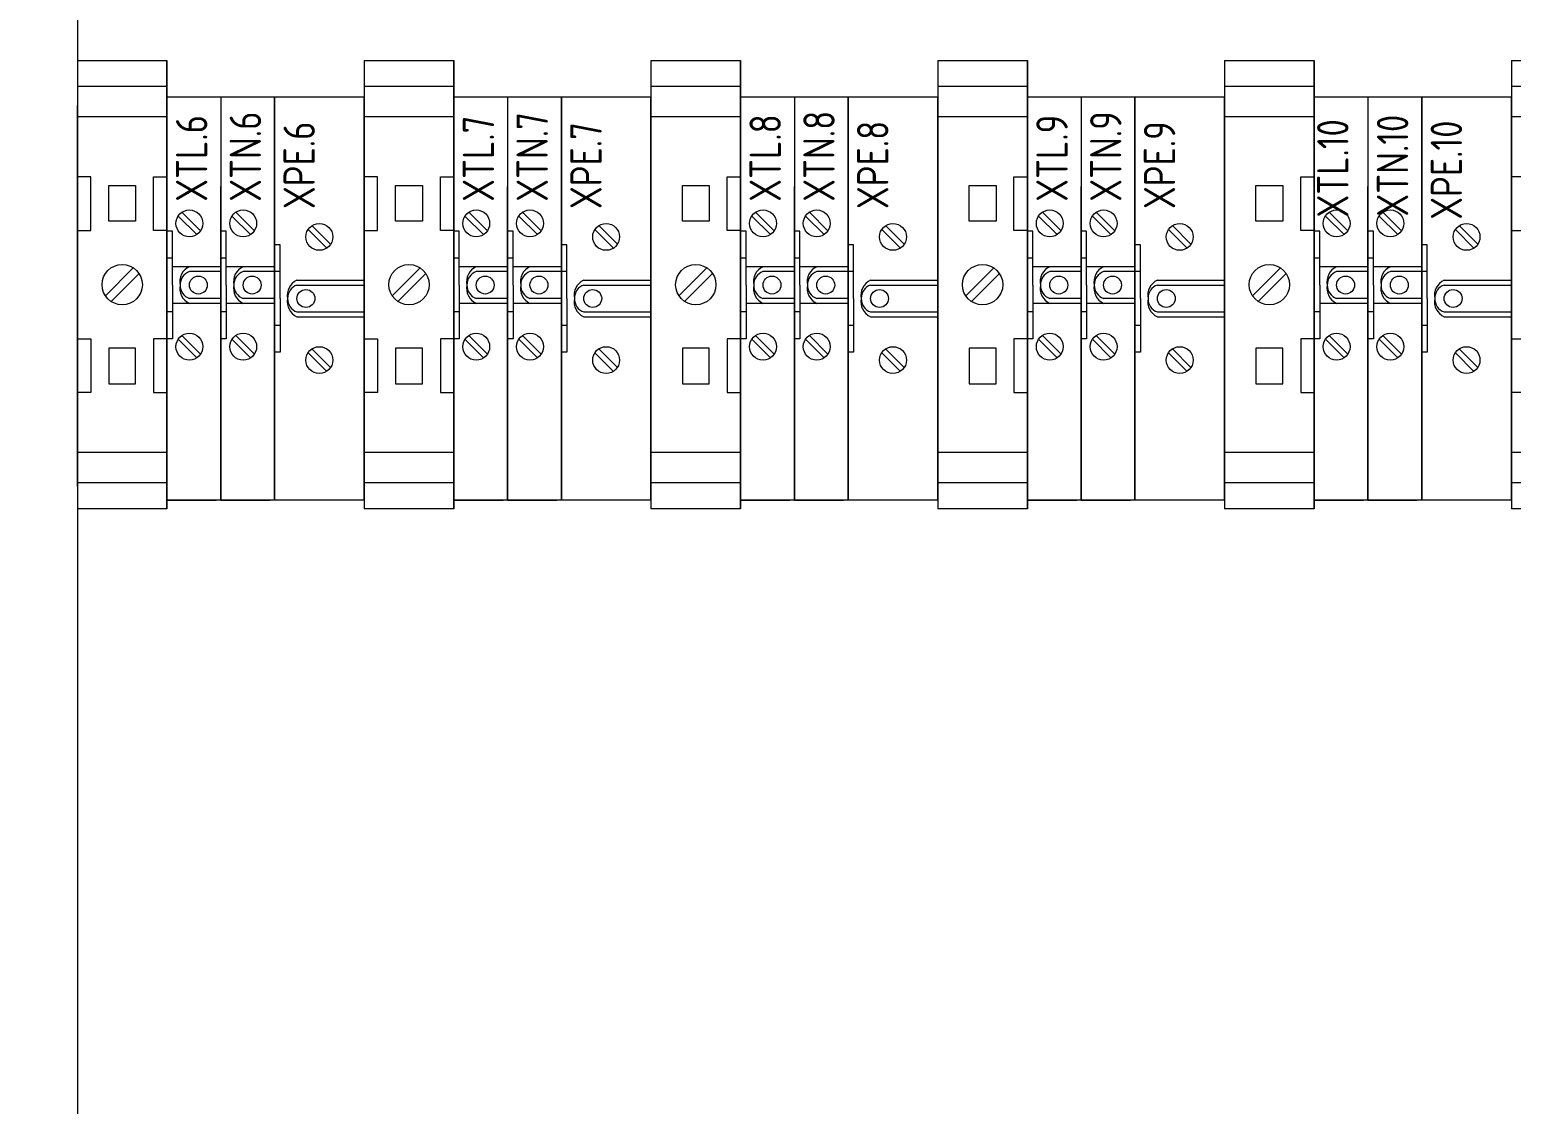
# Model space of a CAD drawing. Header units: millimetres. Extents: x 3520 to 8864, y 403 to 1747.
# Drawn here: x 6994.2 to 7159.5, y 1324.3 to 1444.2 of the extents above; entities that cross this region are included whole.
import ezdxf

# ---------------------------------------------------------------- set-up
doc = ezdxf.new("R2010")
doc.units = ezdxf.units.MM
doc.layers.add('Стерка', color=7, linetype='Continuous', lineweight=15)
doc.styles.add('ГОСТ В', font='GOST_0.TTF', dxfattribs={"height": 3.5})

msp = doc.modelspace()

# ---------------------------------------------------------------- linework, layer by layer
at = {"layer": 'Стерка', "color": 7}
for p, q in [((6999.534, 1440.725, 1518.358), (6999.534, 1390.725, 1518.358)), ((6999.534, 1440.725, 1518.358), (6999.534, 1390.725, 1518.358)), ((6999.534, 1440.725, 1518.358), (7009.534, 1440.725, 1518.358)), ((7009.534, 1440.725, 1518.358), (7009.534, 1390.725, 1518.358)), ((7009.534, 1390.725, 1518.358), (7009.534, 1440.725, 1518.358)), ((7009.534, 1390.725, 1518.358), (7009.534, 1440.725, 1518.358)), ((7009.534, 1440.725, 1518.358), (7009.534, 1390.725, 1518.358)), ((7031.534, 1440.725, 1518.358), (7041.534, 1440.725, 1518.358)), ((7031.534, 1440.725, 1518.358), (7031.534, 1390.725, 1518.358)), ((7041.534, 1440.725, 1518.358), (7041.534, 1390.725, 1518.358)), ((7041.534, 1390.725, 1518.358), (7041.534, 1440.725, 1518.358)), ((7041.534, 1390.725, 1518.358), (7041.534, 1440.725, 1518.358)), ((7041.534, 1440.725, 1518.358), (7041.534, 1390.725, 1518.358)), ((7063.534, 1440.725, 1518.358), (7073.534, 1440.725, 1518.358)), ((7063.534, 1440.725, 1518.358), (7063.534, 1390.725, 1518.358)), ((7073.534, 1440.725, 1518.358), (7073.534, 1390.725, 1518.358)), ((7073.534, 1390.725, 1518.358), (7073.534, 1440.725, 1518.358)), ((7073.534, 1390.725, 1518.358), (7073.534, 1440.725, 1518.358)), ((7073.534, 1440.725, 1518.358), (7073.534, 1390.725, 1518.358)), ((7095.534, 1440.725, 1518.358), (7105.534, 1440.725, 1518.358)), ((7095.534, 1440.725, 1518.358), (7095.534, 1390.725, 1518.358)), ((7105.534, 1440.725, 1518.358), (7105.534, 1390.725, 1518.358)), ((7105.534, 1390.725, 1518.358), (7105.534, 1440.725, 1518.358)), ((7105.534, 1390.725, 1518.358), (7105.534, 1440.725, 1518.358)), ((7105.534, 1440.725, 1518.358), (7105.534, 1390.725, 1518.358)), ((7127.534, 1440.725, 1518.358), (7137.534, 1440.725, 1518.358)), ((7127.534, 1440.725, 1518.358), (7127.534, 1390.725, 1518.358)), ((7137.534, 1440.725, 1518.358), (7137.534, 1390.725, 1518.358)), ((7137.534, 1390.725, 1518.358), (7137.534, 1440.725, 1518.358)), ((7137.534, 1390.725, 1518.358), (7137.534, 1440.725, 1518.358)), ((7137.534, 1440.725, 1518.358), (7137.534, 1390.725, 1518.358)), ((7159.534, 1440.725, 1518.358), (7169.534, 1440.725, 1518.358)), ((7159.534, 1440.725, 1518.358), (7159.534, 1390.725, 1518.358)), ((7009.534, 1437.843, 1518.358), (6999.534, 1437.843, 1518.358)), ((7009.534, 1438.225, 1518.358), (7009.534, 1393.225, 1518.358)), ((7041.534, 1437.843, 1518.358), (7031.534, 1437.843, 1518.358)), ((7041.534, 1438.225, 1518.358), (7041.534, 1393.225, 1518.358)), ((7073.534, 1437.843, 1518.358), (7063.534, 1437.843, 1518.358)), ((7073.534, 1438.225, 1518.358), (7073.534, 1393.225, 1518.358)), ((7105.534, 1437.843, 1518.358), (7095.534, 1437.843, 1518.358)), ((7105.534, 1438.225, 1518.358), (7105.534, 1393.225, 1518.358)), ((7137.534, 1437.843, 1518.358), (7127.534, 1437.843, 1518.358)), ((7137.534, 1438.225, 1518.358), (7137.534, 1393.225, 1518.358)), ((7169.534, 1437.843, 1518.358), (7159.534, 1437.843, 1518.358)), ((6999.534, 1395.725, 1518.358), (6999.534, 1435.725, 1518.358)), ((7009.534, 1436.682, 1518.358), (7009.534, 1391.682, 1518.358)), ((7009.534, 1436.682, 1518.358), (7009.534, 1391.682, 1518.358)), ((7009.534, 1436.682, 1518.358), (7015.534, 1436.682, 1518.358)), ((7015.534, 1436.682, 1518.358), (7015.534, 1391.682, 1518.358)), ((7015.534, 1436.682, 1518.358), (7015.534, 1391.682, 1518.358)), ((7015.534, 1436.682, 1518.358), (7015.534, 1391.682, 1518.358)), ((7015.534, 1436.682, 1518.358), (7015.534, 1391.682, 1518.358)), ((7015.534, 1436.682, 1518.358), (7021.534, 1436.682, 1518.358)), ((7021.534, 1436.682, 1518.358), (7021.534, 1391.682, 1518.358)), ((7021.534, 1436.682, 1518.358), (7021.534, 1391.682, 1518.358)), ((7021.534, 1436.682, 1518.358), (7021.534, 1391.682, 1518.358)), ((7021.534, 1391.682, 1518.358), (7021.534, 1436.682, 1518.358)), ((7021.534, 1391.682, 1518.358), (7021.534, 1436.682, 1518.358)), ((7021.534, 1436.682, 1518.358), (7031.534, 1436.682, 1518.358)), ((7031.534, 1436.682, 1518.358), (7031.534, 1391.682, 1518.358)), ((7031.534, 1391.682, 1518.358), (7031.534, 1436.682, 1518.358)), ((7031.534, 1391.682, 1518.358), (7031.534, 1436.682, 1518.358)), ((7041.534, 1436.682, 1518.358), (7041.534, 1391.682, 1518.358)), ((7041.534, 1436.682, 1518.358), (7041.534, 1391.682, 1518.358)), ((7041.534, 1436.682, 1518.358), (7047.534, 1436.682, 1518.358)), ((7047.534, 1436.682, 1518.358), (7047.534, 1391.682, 1518.358)), ((7047.534, 1436.682, 1518.358), (7047.534, 1391.682, 1518.358)), ((7047.534, 1436.682, 1518.358), (7047.534, 1391.682, 1518.358)), ((7047.534, 1436.682, 1518.358), (7047.534, 1391.682, 1518.358)), ((7047.534, 1436.682, 1518.358), (7053.534, 1436.682, 1518.358)), ((7053.534, 1436.682, 1518.358), (7053.534, 1391.682, 1518.358)), ((7053.534, 1436.682, 1518.358), (7053.534, 1391.682, 1518.358)), ((7053.534, 1436.682, 1518.358), (7053.534, 1391.682, 1518.358)), ((7053.534, 1391.682, 1518.358), (7053.534, 1436.682, 1518.358)), ((7053.534, 1391.682, 1518.358), (7053.534, 1436.682, 1518.358)), ((7053.534, 1436.682, 1518.358), (7063.534, 1436.682, 1518.358)), ((7063.534, 1436.682, 1518.358), (7063.534, 1391.682, 1518.358)), ((7063.534, 1391.682, 1518.358), (7063.534, 1436.682, 1518.358)), ((7063.534, 1391.682, 1518.358), (7063.534, 1436.682, 1518.358)), ((7073.534, 1436.682, 1518.358), (7073.534, 1391.682, 1518.358)), ((7073.534, 1436.682, 1518.358), (7073.534, 1391.682, 1518.358)), ((7073.534, 1436.682, 1518.358), (7079.534, 1436.682, 1518.358)), ((7079.534, 1436.682, 1518.358), (7079.534, 1391.682, 1518.358)), ((7079.534, 1436.682, 1518.358), (7079.534, 1391.682, 1518.358)), ((7079.534, 1436.682, 1518.358), (7079.534, 1391.682, 1518.358)), ((7079.534, 1436.682, 1518.358), (7079.534, 1391.682, 1518.358)), ((7079.534, 1436.682, 1518.358), (7085.534, 1436.682, 1518.358)), ((7085.534, 1436.682, 1518.358), (7085.534, 1391.682, 1518.358)), ((7085.534, 1436.682, 1518.358), (7085.534, 1391.682, 1518.358)), ((7085.534, 1436.682, 1518.358), (7085.534, 1391.682, 1518.358)), ((7085.534, 1391.682, 1518.358), (7085.534, 1436.682, 1518.358)), ((7085.534, 1391.682, 1518.358), (7085.534, 1436.682, 1518.358)), ((7085.534, 1436.682, 1518.358), (7095.534, 1436.682, 1518.358)), ((7095.534, 1436.682, 1518.358), (7095.534, 1391.682, 1518.358)), ((7095.534, 1391.682, 1518.358), (7095.534, 1436.682, 1518.358)), ((7095.534, 1391.682, 1518.358), (7095.534, 1436.682, 1518.358)), ((7105.534, 1436.682, 1518.358), (7105.534, 1391.682, 1518.358)), ((7105.534, 1436.682, 1518.358), (7105.534, 1391.682, 1518.358)), ((7105.534, 1436.682, 1518.358), (7111.534, 1436.682, 1518.358)), ((7111.534, 1436.682, 1518.358), (7111.534, 1391.682, 1518.358)), ((7111.534, 1436.682, 1518.358), (7111.534, 1391.682, 1518.358)), ((7111.534, 1436.682, 1518.358), (7111.534, 1391.682, 1518.358)), ((7111.534, 1436.682, 1518.358), (7111.534, 1391.682, 1518.358)), ((7111.534, 1436.682, 1518.358), (7117.534, 1436.682, 1518.358)), ((7117.534, 1436.682, 1518.358), (7117.534, 1391.682, 1518.358)), ((7117.534, 1436.682, 1518.358), (7117.534, 1391.682, 1518.358)), ((7117.534, 1436.682, 1518.358), (7117.534, 1391.682, 1518.358)), ((7117.534, 1391.682, 1518.358), (7117.534, 1436.682, 1518.358)), ((7117.534, 1391.682, 1518.358), (7117.534, 1436.682, 1518.358)), ((7117.534, 1436.682, 1518.358), (7127.534, 1436.682, 1518.358)), ((7127.534, 1436.682, 1518.358), (7127.534, 1391.682, 1518.358)), ((7127.534, 1391.682, 1518.358), (7127.534, 1436.682, 1518.358)), ((7127.534, 1391.682, 1518.358), (7127.534, 1436.682, 1518.358)), ((7137.534, 1436.682, 1518.358), (7137.534, 1391.682, 1518.358)), ((7137.534, 1436.682, 1518.358), (7137.534, 1391.682, 1518.358)), ((7137.534, 1436.682, 1518.358), (7143.534, 1436.682, 1518.358)), ((7143.534, 1436.682, 1518.358), (7143.534, 1391.682, 1518.358)), ((7143.534, 1436.682, 1518.358), (7143.534, 1391.682, 1518.358)), ((7143.534, 1436.682, 1518.358), (7143.534, 1391.682, 1518.358)), ((7143.534, 1436.682, 1518.358), (7143.534, 1391.682, 1518.358)), ((7143.534, 1436.682, 1518.358), (7149.534, 1436.682, 1518.358)), ((7149.534, 1436.682, 1518.358), (7149.534, 1391.682, 1518.358)), ((7149.534, 1436.682, 1518.358), (7149.534, 1391.682, 1518.358)), ((7149.534, 1436.682, 1518.358), (7149.534, 1391.682, 1518.358)), ((7149.534, 1391.682, 1518.358), (7149.534, 1436.682, 1518.358)), ((7149.534, 1391.682, 1518.358), (7149.534, 1436.682, 1518.358)), ((7149.534, 1436.682, 1518.358), (7159.534, 1436.682, 1518.358)), ((7159.534, 1436.682, 1518.358), (7159.534, 1391.682, 1518.358)), ((7159.534, 1391.682, 1518.358), (7159.534, 1436.682, 1518.358)), ((7159.534, 1391.682, 1518.358), (7159.534, 1436.682, 1518.358)), ((7009.534, 1434.446, 1518.358), (6999.534, 1434.446, 1518.358)), ((7041.534, 1434.446, 1518.358), (7031.534, 1434.446, 1518.358)), ((7073.534, 1434.446, 1518.358), (7063.534, 1434.446, 1518.358)), ((7105.534, 1434.446, 1518.358), (7095.534, 1434.446, 1518.358)), ((7137.534, 1434.446, 1518.358), (7127.534, 1434.446, 1518.358)), ((7169.534, 1434.446, 1518.358), (7159.534, 1434.446, 1518.358)), ((6999.534, 1433.225, 1518.358), (6999.534, 1398.225, 1518.358)), ((6999.534, 1433.225, 1518.358), (6999.534, 1398.225, 1518.358)), ((7009.534, 1433.225, 1518.358), (7009.534, 1398.225, 1518.358)), ((7041.534, 1433.225, 1518.358), (7041.534, 1398.225, 1518.358)), ((7073.534, 1433.225, 1518.358), (7073.534, 1398.225, 1518.358)), ((7105.534, 1433.225, 1518.358), (7105.534, 1398.225, 1518.358)), ((7137.534, 1433.225, 1518.358), (7137.534, 1398.225, 1518.358)), ((7009.534, 1431.682, 1518.358), (7009.534, 1396.682, 1518.358)), ((7009.534, 1431.682, 1518.358), (7009.534, 1396.682, 1518.358)), ((7015.534, 1431.682, 1518.358), (7015.534, 1396.682, 1518.358)), ((7015.534, 1431.682, 1518.358), (7015.534, 1396.682, 1518.358)), ((7041.534, 1431.682, 1518.358), (7041.534, 1396.682, 1518.358)), ((7041.534, 1431.682, 1518.358), (7041.534, 1396.682, 1518.358)), ((7047.534, 1431.682, 1518.358), (7047.534, 1396.682, 1518.358)), ((7047.534, 1431.682, 1518.358), (7047.534, 1396.682, 1518.358)), ((7073.534, 1431.682, 1518.358), (7073.534, 1396.682, 1518.358)), ((7073.534, 1431.682, 1518.358), (7073.534, 1396.682, 1518.358)), ((7079.534, 1431.682, 1518.358), (7079.534, 1396.682, 1518.358)), ((7079.534, 1431.682, 1518.358), (7079.534, 1396.682, 1518.358)), ((7105.534, 1431.682, 1518.358), (7105.534, 1396.682, 1518.358)), ((7105.534, 1431.682, 1518.358), (7105.534, 1396.682, 1518.358)), ((7111.534, 1431.682, 1518.358), (7111.534, 1396.682, 1518.358)), ((7111.534, 1431.682, 1518.358), (7111.534, 1396.682, 1518.358)), ((7137.534, 1431.682, 1518.358), (7137.534, 1396.682, 1518.358)), ((7137.534, 1431.682, 1518.358), (7137.534, 1396.682, 1518.358)), ((7143.534, 1431.682, 1518.358), (7143.534, 1396.682, 1518.358)), ((7143.534, 1431.682, 1518.358), (7143.534, 1396.682, 1518.358)), ((6999.534, 1393.225, 1518.358), (6999.534, 1428.225, 1518.358)), ((7001.034, 1427.755, 1518.358), (6999.534, 1427.755, 1518.358)), ((7001.034, 1421.755, 1518.358), (7001.034, 1427.755, 1518.358)), ((7003.034, 1422.806, 1518.358), (7003.034, 1426.806, 1518.358)), ((7003.034, 1426.806, 1518.358), (7004.534, 1426.806, 1518.358)), ((7004.534, 1426.806, 1518.358), (7006.034, 1426.806, 1518.358)), ((7006.034, 1426.806, 1518.358), (7006.034, 1422.806, 1518.358)), ((7008.034, 1421.755, 1518.358), (7008.034, 1427.755, 1518.358)), ((7008.034, 1427.755, 1518.358), (7009.534, 1427.755, 1518.358)), ((7009.534, 1393.225, 1518.358), (7009.534, 1428.225, 1518.358)), ((7033.034, 1427.755, 1518.358), (7031.534, 1427.755, 1518.358)), ((7033.034, 1421.755, 1518.358), (7033.034, 1427.755, 1518.358)), ((7035.034, 1422.806, 1518.358), (7035.034, 1426.806, 1518.358)), ((7035.034, 1426.806, 1518.358), (7036.534, 1426.806, 1518.358)), ((7036.534, 1426.806, 1518.358), (7038.034, 1426.806, 1518.358)), ((7038.034, 1426.806, 1518.358), (7038.034, 1422.806, 1518.358)), ((7040.034, 1421.755, 1518.358), (7040.034, 1427.755, 1518.358)), ((7040.034, 1427.755, 1518.358), (7041.534, 1427.755, 1518.358)), ((7041.534, 1393.225, 1518.358), (7041.534, 1428.225, 1518.358)), ((7067.034, 1422.806, 1518.358), (7067.034, 1426.806, 1518.358)), ((7067.034, 1426.806, 1518.358), (7068.534, 1426.806, 1518.358)), ((7068.534, 1426.806, 1518.358), (7070.034, 1426.806, 1518.358)), ((7070.034, 1426.806, 1518.358), (7070.034, 1422.806, 1518.358)), ((7072.034, 1421.755, 1518.358), (7072.034, 1427.755, 1518.358)), ((7072.034, 1427.755, 1518.358), (7073.534, 1427.755, 1518.358)), ((7073.534, 1393.225, 1518.358), (7073.534, 1428.225, 1518.358)), ((7099.034, 1422.806, 1518.358), (7099.034, 1426.806, 1518.358)), ((7099.034, 1426.806, 1518.358), (7100.534, 1426.806, 1518.358)), ((7100.534, 1426.806, 1518.358), (7102.034, 1426.806, 1518.358)), ((7102.034, 1426.806, 1518.358), (7102.034, 1422.806, 1518.358)), ((7104.034, 1421.755, 1518.358), (7104.034, 1427.755, 1518.358)), ((7104.034, 1427.755, 1518.358), (7105.534, 1427.755, 1518.358)), ((7105.534, 1393.225, 1518.358), (7105.534, 1428.225, 1518.358)), ((7131.034, 1422.806, 1518.358), (7131.034, 1426.806, 1518.358)), ((7131.034, 1426.806, 1518.358), (7132.534, 1426.806, 1518.358)), ((7132.534, 1426.806, 1518.358), (7134.034, 1426.806, 1518.358)), ((7134.034, 1426.806, 1518.358), (7134.034, 1422.806, 1518.358)), ((7136.034, 1421.755, 1518.358), (7136.034, 1427.755, 1518.358)), ((7136.034, 1427.755, 1518.358), (7137.534, 1427.755, 1518.358)), ((7137.534, 1393.225, 1518.358), (7137.534, 1428.225, 1518.358)), ((7161.034, 1427.755, 1518.358), (7159.534, 1427.755, 1518.358)), ((7009.534, 1391.682, 1518.358), (7009.534, 1426.682, 1518.358)), ((7009.534, 1391.682, 1518.358), (7009.534, 1426.682, 1518.358)), ((7015.534, 1391.682, 1518.358), (7015.534, 1426.682, 1518.358)), ((7015.534, 1391.682, 1518.358), (7015.534, 1426.682, 1518.358)), ((7041.534, 1391.682, 1518.358), (7041.534, 1426.682, 1518.358)), ((7041.534, 1391.682, 1518.358), (7041.534, 1426.682, 1518.358)), ((7047.534, 1391.682, 1518.358), (7047.534, 1426.682, 1518.358)), ((7047.534, 1391.682, 1518.358), (7047.534, 1426.682, 1518.358)), ((7073.534, 1391.682, 1518.358), (7073.534, 1426.682, 1518.358)), ((7073.534, 1391.682, 1518.358), (7073.534, 1426.682, 1518.358)), ((7079.534, 1391.682, 1518.358), (7079.534, 1426.682, 1518.358)), ((7079.534, 1391.682, 1518.358), (7079.534, 1426.682, 1518.358)), ((7105.534, 1391.682, 1518.358), (7105.534, 1426.682, 1518.358)), ((7105.534, 1391.682, 1518.358), (7105.534, 1426.682, 1518.358)), ((7111.534, 1391.682, 1518.358), (7111.534, 1426.682, 1518.358)), ((7111.534, 1391.682, 1518.358), (7111.534, 1426.682, 1518.358)), ((7137.534, 1391.682, 1518.358), (7137.534, 1426.682, 1518.358)), ((7137.534, 1391.682, 1518.358), (7137.534, 1426.682, 1518.358)), ((7143.534, 1391.682, 1518.358), (7143.534, 1426.682, 1518.358)), ((7143.534, 1391.682, 1518.358), (7143.534, 1426.682, 1518.358)), ((7011.207, 1423.809, 1518.358), (7013.285, 1421.73, 1518.358)), ((7017.207, 1423.809, 1518.358), (7019.285, 1421.73, 1518.358)), ((7043.207, 1423.809, 1518.358), (7045.285, 1421.73, 1518.358)), ((7049.207, 1423.809, 1518.358), (7051.285, 1421.73, 1518.358)), ((7075.207, 1423.809, 1518.358), (7077.285, 1421.73, 1518.358)), ((7081.207, 1423.809, 1518.358), (7083.285, 1421.73, 1518.358)), ((7107.207, 1423.809, 1518.358), (7109.285, 1421.73, 1518.358)), ((7113.207, 1423.809, 1518.358), (7115.285, 1421.73, 1518.358)), ((7139.207, 1423.809, 1518.358), (7141.285, 1421.73, 1518.358)), ((7145.207, 1423.809, 1518.358), (7147.285, 1421.73, 1518.358)), ((7006.034, 1422.806, 1518.358), (7003.034, 1422.806, 1518.358)), ((7010.783, 1423.385, 1518.358), (7012.861, 1421.306, 1518.358)), ((7016.783, 1423.385, 1518.358), (7018.861, 1421.306, 1518.358)), ((7025.283, 1421.885, 1518.358), (7027.361, 1419.806, 1518.358)), ((7025.707, 1422.309, 1518.358), (7027.785, 1420.23, 1518.358)), ((7038.034, 1422.806, 1518.358), (7035.034, 1422.806, 1518.358)), ((7042.783, 1423.385, 1518.358), (7044.861, 1421.306, 1518.358)), ((7048.783, 1423.385, 1518.358), (7050.861, 1421.306, 1518.358)), ((7057.283, 1421.885, 1518.358), (7059.361, 1419.806, 1518.358)), ((7057.707, 1422.309, 1518.358), (7059.785, 1420.23, 1518.358)), ((7070.034, 1422.806, 1518.358), (7067.034, 1422.806, 1518.358)), ((7074.783, 1423.385, 1518.358), (7076.861, 1421.306, 1518.358)), ((7080.783, 1423.385, 1518.358), (7082.861, 1421.306, 1518.358)), ((7089.283, 1421.885, 1518.358), (7091.361, 1419.806, 1518.358)), ((7089.707, 1422.309, 1518.358), (7091.785, 1420.23, 1518.358)), ((7102.034, 1422.806, 1518.358), (7099.034, 1422.806, 1518.358)), ((7106.783, 1423.385, 1518.358), (7108.861, 1421.306, 1518.358)), ((7112.783, 1423.385, 1518.358), (7114.861, 1421.306, 1518.358)), ((7121.283, 1421.885, 1518.358), (7123.361, 1419.806, 1518.358)), ((7121.707, 1422.309, 1518.358), (7123.785, 1420.23, 1518.358)), ((7134.034, 1422.806, 1518.358), (7131.034, 1422.806, 1518.358)), ((7138.783, 1423.385, 1518.358), (7140.861, 1421.306, 1518.358)), ((7144.783, 1423.385, 1518.358), (7146.861, 1421.306, 1518.358)), ((7153.283, 1421.885, 1518.358), (7155.361, 1419.806, 1518.358)), ((7153.707, 1422.309, 1518.358), (7155.785, 1420.23, 1518.358)), ((6999.534, 1421.755, 1518.358), (7001.034, 1421.755, 1518.358)), ((6999.534, 1410.725, 1518.358), (6999.534, 1420.725, 1518.358)), ((6999.534, 1410.725, 1518.358), (6999.534, 1420.725, 1518.358)), ((7009.534, 1421.755, 1518.358), (7008.034, 1421.755, 1518.358)), ((7010.147, 1421.682, 1518.358), (7009.534, 1421.682, 1518.358)), ((7009.534, 1410.725, 1518.358), (7009.534, 1420.725, 1518.358)), ((7010.147, 1418.682, 1518.358), (7010.147, 1421.682, 1518.358)), ((7016.147, 1421.682, 1518.358), (7015.534, 1421.682, 1518.358)), ((7016.147, 1418.682, 1518.358), (7016.147, 1421.682, 1518.358)), ((7022.147, 1420.182, 1518.358), (7021.534, 1420.182, 1518.358)), ((7022.147, 1417.182, 1518.358), (7022.147, 1420.182, 1518.358)), ((7031.534, 1421.755, 1518.358), (7033.034, 1421.755, 1518.358)), ((7041.534, 1421.755, 1518.358), (7040.034, 1421.755, 1518.358)), ((7042.147, 1421.682, 1518.358), (7041.534, 1421.682, 1518.358)), ((7041.534, 1410.725, 1518.358), (7041.534, 1420.725, 1518.358)), ((7042.147, 1418.682, 1518.358), (7042.147, 1421.682, 1518.358)), ((7048.147, 1421.682, 1518.358), (7047.534, 1421.682, 1518.358)), ((7048.147, 1418.682, 1518.358), (7048.147, 1421.682, 1518.358)), ((7054.147, 1420.182, 1518.358), (7053.534, 1420.182, 1518.358)), ((7054.147, 1417.182, 1518.358), (7054.147, 1420.182, 1518.358)), ((7073.534, 1421.755, 1518.358), (7072.034, 1421.755, 1518.358)), ((7074.147, 1421.682, 1518.358), (7073.534, 1421.682, 1518.358)), ((7073.534, 1410.725, 1518.358), (7073.534, 1420.725, 1518.358)), ((7074.147, 1418.682, 1518.358), (7074.147, 1421.682, 1518.358)), ((7080.147, 1421.682, 1518.358), (7079.534, 1421.682, 1518.358)), ((7080.147, 1418.682, 1518.358), (7080.147, 1421.682, 1518.358)), ((7086.147, 1420.182, 1518.358), (7085.534, 1420.182, 1518.358)), ((7086.147, 1417.182, 1518.358), (7086.147, 1420.182, 1518.358)), ((7105.534, 1421.755, 1518.358), (7104.034, 1421.755, 1518.358)), ((7106.147, 1421.682, 1518.358), (7105.534, 1421.682, 1518.358)), ((7105.534, 1410.725, 1518.358), (7105.534, 1420.725, 1518.358)), ((7106.147, 1418.682, 1518.358), (7106.147, 1421.682, 1518.358)), ((7112.147, 1421.682, 1518.358), (7111.534, 1421.682, 1518.358)), ((7112.147, 1418.682, 1518.358), (7112.147, 1421.682, 1518.358)), ((7118.147, 1420.182, 1518.358), (7117.534, 1420.182, 1518.358)), ((7118.147, 1417.182, 1518.358), (7118.147, 1420.182, 1518.358)), ((7137.534, 1421.755, 1518.358), (7136.034, 1421.755, 1518.358)), ((7138.147, 1421.682, 1518.358), (7137.534, 1421.682, 1518.358)), ((7137.534, 1410.725, 1518.358), (7137.534, 1420.725, 1518.358)), ((7138.147, 1418.682, 1518.358), (7138.147, 1421.682, 1518.358)), ((7144.147, 1421.682, 1518.358), (7143.534, 1421.682, 1518.358)), ((7144.147, 1418.682, 1518.358), (7144.147, 1421.682, 1518.358)), ((7150.147, 1420.182, 1518.358), (7149.534, 1420.182, 1518.358)), ((7150.147, 1417.182, 1518.358), (7150.147, 1420.182, 1518.358)), ((7159.534, 1421.755, 1518.358), (7161.034, 1421.755, 1518.358)), ((7009.534, 1409.182, 1518.358), (7009.534, 1419.182, 1518.358)), ((7009.534, 1409.182, 1518.358), (7009.534, 1419.182, 1518.358)), ((7010.147, 1418.682, 1518.358), (7009.534, 1418.682, 1518.358)), ((7010.147, 1415.682, 1518.358), (7010.147, 1418.682, 1518.358)), ((7015.534, 1409.182, 1518.358), (7015.534, 1419.182, 1518.358)), ((7015.534, 1409.182, 1518.358), (7015.534, 1419.182, 1518.358)), ((7016.147, 1418.682, 1518.358), (7015.534, 1418.682, 1518.358)), ((7016.147, 1415.682, 1518.358), (7016.147, 1418.682, 1518.358)), ((7041.534, 1409.182, 1518.358), (7041.534, 1419.182, 1518.358)), ((7041.534, 1409.182, 1518.358), (7041.534, 1419.182, 1518.358)), ((7042.147, 1418.682, 1518.358), (7041.534, 1418.682, 1518.358)), ((7042.147, 1415.682, 1518.358), (7042.147, 1418.682, 1518.358)), ((7047.534, 1409.182, 1518.358), (7047.534, 1419.182, 1518.358)), ((7047.534, 1409.182, 1518.358), (7047.534, 1419.182, 1518.358)), ((7048.147, 1418.682, 1518.358), (7047.534, 1418.682, 1518.358)), ((7048.147, 1415.682, 1518.358), (7048.147, 1418.682, 1518.358)), ((7073.534, 1409.182, 1518.358), (7073.534, 1419.182, 1518.358)), ((7073.534, 1409.182, 1518.358), (7073.534, 1419.182, 1518.358)), ((7074.147, 1418.682, 1518.358), (7073.534, 1418.682, 1518.358)), ((7074.147, 1415.682, 1518.358), (7074.147, 1418.682, 1518.358)), ((7079.534, 1409.182, 1518.358), (7079.534, 1419.182, 1518.358)), ((7079.534, 1409.182, 1518.358), (7079.534, 1419.182, 1518.358)), ((7080.147, 1418.682, 1518.358), (7079.534, 1418.682, 1518.358)), ((7080.147, 1415.682, 1518.358), (7080.147, 1418.682, 1518.358)), ((7105.534, 1409.182, 1518.358), (7105.534, 1419.182, 1518.358)), ((7105.534, 1409.182, 1518.358), (7105.534, 1419.182, 1518.358)), ((7106.147, 1418.682, 1518.358), (7105.534, 1418.682, 1518.358)), ((7106.147, 1415.682, 1518.358), (7106.147, 1418.682, 1518.358)), ((7111.534, 1409.182, 1518.358), (7111.534, 1419.182, 1518.358)), ((7111.534, 1409.182, 1518.358), (7111.534, 1419.182, 1518.358)), ((7112.147, 1418.682, 1518.358), (7111.534, 1418.682, 1518.358)), ((7112.147, 1415.682, 1518.358), (7112.147, 1418.682, 1518.358)), ((7137.534, 1409.182, 1518.358), (7137.534, 1419.182, 1518.358)), ((7137.534, 1409.182, 1518.358), (7137.534, 1419.182, 1518.358)), ((7138.147, 1418.682, 1518.358), (7137.534, 1418.682, 1518.358)), ((7138.147, 1415.682, 1518.358), (7138.147, 1418.682, 1518.358)), ((7143.534, 1409.182, 1518.358), (7143.534, 1419.182, 1518.358)), ((7143.534, 1409.182, 1518.358), (7143.534, 1419.182, 1518.358)), ((7144.147, 1418.682, 1518.358), (7143.534, 1418.682, 1518.358)), ((7144.147, 1415.682, 1518.358), (7144.147, 1418.682, 1518.358)), ((7002.657, 1414.484, 1518.358), (7005.775, 1417.602, 1518.358)), ((7003.293, 1413.848, 1518.358), (7006.411, 1416.965, 1518.358)), ((7015.534, 1417.722, 1518.358), (7010.147, 1417.722, 1518.358)), ((7015.534, 1417.182, 1518.358), (7012.034, 1417.182, 1518.358)), ((7021.534, 1417.722, 1518.358), (7016.147, 1417.722, 1518.358)), ((7021.534, 1417.182, 1518.358), (7018.034, 1417.182, 1518.358)), ((7022.147, 1417.182, 1518.358), (7021.534, 1417.182, 1518.358)), ((7022.147, 1414.182, 1518.358), (7022.147, 1417.182, 1518.358)), ((7034.657, 1414.484, 1518.358), (7037.775, 1417.602, 1518.358)), ((7035.293, 1413.848, 1518.358), (7038.411, 1416.965, 1518.358)), ((7047.534, 1417.722, 1518.358), (7042.147, 1417.722, 1518.358)), ((7047.534, 1417.182, 1518.358), (7044.034, 1417.182, 1518.358)), ((7053.534, 1417.722, 1518.358), (7048.147, 1417.722, 1518.358)), ((7053.534, 1417.182, 1518.358), (7050.034, 1417.182, 1518.358)), ((7054.147, 1417.182, 1518.358), (7053.534, 1417.182, 1518.358)), ((7054.147, 1414.182, 1518.358), (7054.147, 1417.182, 1518.358)), ((7066.657, 1414.484, 1518.358), (7069.775, 1417.602, 1518.358)), ((7067.293, 1413.848, 1518.358), (7070.411, 1416.965, 1518.358)), ((7079.534, 1417.722, 1518.358), (7074.147, 1417.722, 1518.358)), ((7079.534, 1417.182, 1518.358), (7076.034, 1417.182, 1518.358)), ((7085.534, 1417.722, 1518.358), (7080.147, 1417.722, 1518.358)), ((7085.534, 1417.182, 1518.358), (7082.034, 1417.182, 1518.358)), ((7086.147, 1417.182, 1518.358), (7085.534, 1417.182, 1518.358)), ((7086.147, 1414.182, 1518.358), (7086.147, 1417.182, 1518.358)), ((7098.657, 1414.484, 1518.358), (7101.775, 1417.602, 1518.358)), ((7099.293, 1413.848, 1518.358), (7102.411, 1416.965, 1518.358)), ((7111.534, 1417.722, 1518.358), (7106.147, 1417.722, 1518.358)), ((7111.534, 1417.182, 1518.358), (7108.034, 1417.182, 1518.358)), ((7117.534, 1417.722, 1518.358), (7112.147, 1417.722, 1518.358)), ((7117.534, 1417.182, 1518.358), (7114.034, 1417.182, 1518.358)), ((7118.147, 1417.182, 1518.358), (7117.534, 1417.182, 1518.358)), ((7118.147, 1414.182, 1518.358), (7118.147, 1417.182, 1518.358)), ((7130.657, 1414.484, 1518.358), (7133.775, 1417.602, 1518.358)), ((7131.293, 1413.848, 1518.358), (7134.411, 1416.965, 1518.358)), ((7143.534, 1417.722, 1518.358), (7138.147, 1417.722, 1518.358)), ((7143.534, 1417.182, 1518.358), (7140.034, 1417.182, 1518.358)), ((7149.534, 1417.722, 1518.358), (7144.147, 1417.722, 1518.358)), ((7149.534, 1417.182, 1518.358), (7146.034, 1417.182, 1518.358)), ((7150.147, 1417.182, 1518.358), (7149.534, 1417.182, 1518.358)), ((7150.147, 1414.182, 1518.358), (7150.147, 1417.182, 1518.358)), ((6999.534, 1415.725, 1518.358), (6999.534, 1405.725, 1518.358)), ((6999.534, 1415.725, 1518.358), (6999.534, 1405.725, 1518.358)), ((6999.534, 1415.609, 1518.358), (6999.534, 1365.609, 1518.358)), ((7009.534, 1415.725, 1518.358), (7009.534, 1405.725, 1518.358)), ((7010.147, 1415.682, 1518.358), (7010.147, 1412.682, 1518.358)), ((7016.147, 1415.682, 1518.358), (7016.147, 1412.682, 1518.358)), ((7024.034, 1416.222, 1518.358), (7031.534, 1416.222, 1518.358)), ((7024.034, 1415.682, 1518.358), (7031.534, 1415.682, 1518.358)), ((7041.534, 1415.725, 1518.358), (7041.534, 1405.725, 1518.358)), ((7042.147, 1415.682, 1518.358), (7042.147, 1412.682, 1518.358)), ((7048.147, 1415.682, 1518.358), (7048.147, 1412.682, 1518.358)), ((7056.034, 1416.222, 1518.358), (7063.534, 1416.222, 1518.358)), ((7056.034, 1415.682, 1518.358), (7063.534, 1415.682, 1518.358)), ((7073.534, 1415.725, 1518.358), (7073.534, 1405.725, 1518.358)), ((7074.147, 1415.682, 1518.358), (7074.147, 1412.682, 1518.358)), ((7080.147, 1415.682, 1518.358), (7080.147, 1412.682, 1518.358)), ((7088.034, 1416.222, 1518.358), (7095.534, 1416.222, 1518.358)), ((7088.034, 1415.682, 1518.358), (7095.534, 1415.682, 1518.358)), ((7105.534, 1415.725, 1518.358), (7105.534, 1405.725, 1518.358)), ((7106.147, 1415.682, 1518.358), (7106.147, 1412.682, 1518.358)), ((7112.147, 1415.682, 1518.358), (7112.147, 1412.682, 1518.358)), ((7120.034, 1416.222, 1518.358), (7127.534, 1416.222, 1518.358)), ((7120.034, 1415.682, 1518.358), (7127.534, 1415.682, 1518.358)), ((7137.534, 1415.725, 1518.358), (7137.534, 1405.725, 1518.358)), ((7138.147, 1415.682, 1518.358), (7138.147, 1412.682, 1518.358)), ((7144.147, 1415.682, 1518.358), (7144.147, 1412.682, 1518.358)), ((7152.034, 1416.222, 1518.358), (7159.534, 1416.222, 1518.358)), ((7152.034, 1415.682, 1518.358), (7159.534, 1415.682, 1518.358)), ((7009.534, 1414.182, 1518.358), (7009.534, 1404.182, 1518.358)), ((7009.534, 1414.182, 1518.358), (7009.534, 1404.182, 1518.358)), ((7015.534, 1413.641, 1518.358), (7010.147, 1413.641, 1518.358)), ((7015.534, 1414.182, 1518.358), (7012.034, 1414.182, 1518.358)), ((7015.534, 1414.182, 1518.358), (7015.534, 1404.182, 1518.358)), ((7015.534, 1414.182, 1518.358), (7015.534, 1404.182, 1518.358)), ((7021.534, 1413.641, 1518.358), (7016.147, 1413.641, 1518.358)), ((7021.534, 1414.182, 1518.358), (7018.034, 1414.182, 1518.358)), ((7022.147, 1414.182, 1518.358), (7022.147, 1411.182, 1518.358)), ((7041.534, 1414.182, 1518.358), (7041.534, 1404.182, 1518.358)), ((7041.534, 1414.182, 1518.358), (7041.534, 1404.182, 1518.358)), ((7047.534, 1413.641, 1518.358), (7042.147, 1413.641, 1518.358)), ((7047.534, 1414.182, 1518.358), (7044.034, 1414.182, 1518.358)), ((7047.534, 1414.182, 1518.358), (7047.534, 1404.182, 1518.358)), ((7047.534, 1414.182, 1518.358), (7047.534, 1404.182, 1518.358)), ((7053.534, 1413.641, 1518.358), (7048.147, 1413.641, 1518.358)), ((7053.534, 1414.182, 1518.358), (7050.034, 1414.182, 1518.358)), ((7054.147, 1414.182, 1518.358), (7054.147, 1411.182, 1518.358)), ((7073.534, 1414.182, 1518.358), (7073.534, 1404.182, 1518.358)), ((7073.534, 1414.182, 1518.358), (7073.534, 1404.182, 1518.358)), ((7079.534, 1413.641, 1518.358), (7074.147, 1413.641, 1518.358)), ((7079.534, 1414.182, 1518.358), (7076.034, 1414.182, 1518.358)), ((7079.534, 1414.182, 1518.358), (7079.534, 1404.182, 1518.358)), ((7079.534, 1414.182, 1518.358), (7079.534, 1404.182, 1518.358)), ((7085.534, 1413.641, 1518.358), (7080.147, 1413.641, 1518.358)), ((7085.534, 1414.182, 1518.358), (7082.034, 1414.182, 1518.358)), ((7086.147, 1414.182, 1518.358), (7086.147, 1411.182, 1518.358)), ((7105.534, 1414.182, 1518.358), (7105.534, 1404.182, 1518.358)), ((7105.534, 1414.182, 1518.358), (7105.534, 1404.182, 1518.358)), ((7111.534, 1413.641, 1518.358), (7106.147, 1413.641, 1518.358)), ((7111.534, 1414.182, 1518.358), (7108.034, 1414.182, 1518.358)), ((7111.534, 1414.182, 1518.358), (7111.534, 1404.182, 1518.358)), ((7111.534, 1414.182, 1518.358), (7111.534, 1404.182, 1518.358)), ((7117.534, 1413.641, 1518.358), (7112.147, 1413.641, 1518.358)), ((7117.534, 1414.182, 1518.358), (7114.034, 1414.182, 1518.358)), ((7118.147, 1414.182, 1518.358), (7118.147, 1411.182, 1518.358)), ((7137.534, 1414.182, 1518.358), (7137.534, 1404.182, 1518.358)), ((7137.534, 1414.182, 1518.358), (7137.534, 1404.182, 1518.358)), ((7143.534, 1413.641, 1518.358), (7138.147, 1413.641, 1518.358)), ((7143.534, 1414.182, 1518.358), (7140.034, 1414.182, 1518.358)), ((7143.534, 1414.182, 1518.358), (7143.534, 1404.182, 1518.358)), ((7143.534, 1414.182, 1518.358), (7143.534, 1404.182, 1518.358)), ((7149.534, 1413.641, 1518.358), (7144.147, 1413.641, 1518.358)), ((7149.534, 1414.182, 1518.358), (7146.034, 1414.182, 1518.358)), ((7150.147, 1414.182, 1518.358), (7150.147, 1411.182, 1518.358)), ((7010.147, 1412.682, 1518.358), (7009.534, 1412.682, 1518.358)), ((7010.147, 1412.682, 1518.358), (7010.147, 1409.682, 1518.358)), ((7016.147, 1412.682, 1518.358), (7015.534, 1412.682, 1518.358)), ((7016.147, 1412.682, 1518.358), (7016.147, 1409.682, 1518.358)), ((7024.034, 1412.682, 1518.358), (7031.534, 1412.682, 1518.358)), ((7024.034, 1412.141, 1518.358), (7031.534, 1412.141, 1518.358)), ((7042.147, 1412.682, 1518.358), (7041.534, 1412.682, 1518.358)), ((7042.147, 1412.682, 1518.358), (7042.147, 1409.682, 1518.358)), ((7048.147, 1412.682, 1518.358), (7047.534, 1412.682, 1518.358)), ((7048.147, 1412.682, 1518.358), (7048.147, 1409.682, 1518.358)), ((7056.034, 1412.682, 1518.358), (7063.534, 1412.682, 1518.358)), ((7056.034, 1412.141, 1518.358), (7063.534, 1412.141, 1518.358)), ((7074.147, 1412.682, 1518.358), (7073.534, 1412.682, 1518.358)), ((7074.147, 1412.682, 1518.358), (7074.147, 1409.682, 1518.358)), ((7080.147, 1412.682, 1518.358), (7079.534, 1412.682, 1518.358)), ((7080.147, 1412.682, 1518.358), (7080.147, 1409.682, 1518.358)), ((7088.034, 1412.682, 1518.358), (7095.534, 1412.682, 1518.358)), ((7088.034, 1412.141, 1518.358), (7095.534, 1412.141, 1518.358)), ((7106.147, 1412.682, 1518.358), (7105.534, 1412.682, 1518.358)), ((7106.147, 1412.682, 1518.358), (7106.147, 1409.682, 1518.358)), ((7112.147, 1412.682, 1518.358), (7111.534, 1412.682, 1518.358)), ((7112.147, 1412.682, 1518.358), (7112.147, 1409.682, 1518.358)), ((7120.034, 1412.682, 1518.358), (7127.534, 1412.682, 1518.358)), ((7120.034, 1412.141, 1518.358), (7127.534, 1412.141, 1518.358)), ((7138.147, 1412.682, 1518.358), (7137.534, 1412.682, 1518.358)), ((7138.147, 1412.682, 1518.358), (7138.147, 1409.682, 1518.358)), ((7144.147, 1412.682, 1518.358), (7143.534, 1412.682, 1518.358)), ((7144.147, 1412.682, 1518.358), (7144.147, 1409.682, 1518.358)), ((7152.034, 1412.682, 1518.358), (7159.534, 1412.682, 1518.358)), ((7152.034, 1412.141, 1518.358), (7159.534, 1412.141, 1518.358)), ((7022.147, 1411.182, 1518.358), (7021.534, 1411.182, 1518.358)), ((7022.147, 1411.182, 1518.358), (7022.147, 1408.182, 1518.358)), ((7054.147, 1411.182, 1518.358), (7053.534, 1411.182, 1518.358)), ((7054.147, 1411.182, 1518.358), (7054.147, 1408.182, 1518.358)), ((7086.147, 1411.182, 1518.358), (7085.534, 1411.182, 1518.358)), ((7086.147, 1411.182, 1518.358), (7086.147, 1408.182, 1518.358)), ((7118.147, 1411.182, 1518.358), (7117.534, 1411.182, 1518.358)), ((7118.147, 1411.182, 1518.358), (7118.147, 1408.182, 1518.358)), ((7150.147, 1411.182, 1518.358), (7149.534, 1411.182, 1518.358)), ((7150.147, 1411.182, 1518.358), (7150.147, 1408.182, 1518.358)), ((6999.534, 1409.694, 1518.358), (7001.034, 1409.694, 1518.358)), ((7001.034, 1409.694, 1518.358), (7001.034, 1403.694, 1518.358)), ((7006.034, 1408.644, 1518.358), (7003.034, 1408.644, 1518.358)), ((7003.034, 1408.644, 1518.358), (7003.034, 1404.644, 1518.358)), ((7006.034, 1404.644, 1518.358), (7006.034, 1408.644, 1518.358)), ((7009.534, 1409.694, 1518.358), (7008.034, 1409.694, 1518.358)), ((7008.034, 1409.694, 1518.358), (7008.034, 1403.694, 1518.358)), ((7010.147, 1409.682, 1518.358), (7009.534, 1409.682, 1518.358)), ((7012.861, 1407.555, 1518.358), (7010.783, 1409.633, 1518.358)), ((7013.285, 1407.979, 1518.358), (7011.207, 1410.057, 1518.358)), ((7016.147, 1409.682, 1518.358), (7015.534, 1409.682, 1518.358)), ((7018.861, 1407.555, 1518.358), (7016.783, 1409.633, 1518.358)), ((7019.285, 1407.979, 1518.358), (7017.207, 1410.057, 1518.358)), ((7031.534, 1409.694, 1518.358), (7033.034, 1409.694, 1518.358)), ((7033.034, 1409.694, 1518.358), (7033.034, 1403.694, 1518.358)), ((7038.034, 1408.644, 1518.358), (7035.034, 1408.644, 1518.358)), ((7035.034, 1408.644, 1518.358), (7035.034, 1404.644, 1518.358)), ((7038.034, 1404.644, 1518.358), (7038.034, 1408.644, 1518.358)), ((7041.534, 1409.694, 1518.358), (7040.034, 1409.694, 1518.358)), ((7040.034, 1409.694, 1518.358), (7040.034, 1403.694, 1518.358)), ((7042.147, 1409.682, 1518.358), (7041.534, 1409.682, 1518.358)), ((7044.861, 1407.555, 1518.358), (7042.783, 1409.633, 1518.358)), ((7045.285, 1407.979, 1518.358), (7043.207, 1410.057, 1518.358)), ((7048.147, 1409.682, 1518.358), (7047.534, 1409.682, 1518.358)), ((7050.861, 1407.555, 1518.358), (7048.783, 1409.633, 1518.358)), ((7051.285, 1407.979, 1518.358), (7049.207, 1410.057, 1518.358)), ((7070.034, 1408.644, 1518.358), (7067.034, 1408.644, 1518.358)), ((7067.034, 1408.644, 1518.358), (7067.034, 1404.644, 1518.358)), ((7070.034, 1404.644, 1518.358), (7070.034, 1408.644, 1518.358)), ((7073.534, 1409.694, 1518.358), (7072.034, 1409.694, 1518.358)), ((7072.034, 1409.694, 1518.358), (7072.034, 1403.694, 1518.358)), ((7074.147, 1409.682, 1518.358), (7073.534, 1409.682, 1518.358)), ((7076.861, 1407.555, 1518.358), (7074.783, 1409.633, 1518.358)), ((7077.285, 1407.979, 1518.358), (7075.207, 1410.057, 1518.358)), ((7080.147, 1409.682, 1518.358), (7079.534, 1409.682, 1518.358)), ((7082.861, 1407.555, 1518.358), (7080.783, 1409.633, 1518.358)), ((7083.285, 1407.979, 1518.358), (7081.207, 1410.057, 1518.358)), ((7102.034, 1408.644, 1518.358), (7099.034, 1408.644, 1518.358)), ((7099.034, 1408.644, 1518.358), (7099.034, 1404.644, 1518.358)), ((7102.034, 1404.644, 1518.358), (7102.034, 1408.644, 1518.358)), ((7105.534, 1409.694, 1518.358), (7104.034, 1409.694, 1518.358)), ((7104.034, 1409.694, 1518.358), (7104.034, 1403.694, 1518.358)), ((7106.147, 1409.682, 1518.358), (7105.534, 1409.682, 1518.358)), ((7108.861, 1407.555, 1518.358), (7106.783, 1409.633, 1518.358)), ((7109.285, 1407.979, 1518.358), (7107.207, 1410.057, 1518.358)), ((7112.147, 1409.682, 1518.358), (7111.534, 1409.682, 1518.358)), ((7114.861, 1407.555, 1518.358), (7112.783, 1409.633, 1518.358)), ((7115.285, 1407.979, 1518.358), (7113.207, 1410.057, 1518.358)), ((7134.034, 1408.644, 1518.358), (7131.034, 1408.644, 1518.358)), ((7131.034, 1408.644, 1518.358), (7131.034, 1404.644, 1518.358)), ((7134.034, 1404.644, 1518.358), (7134.034, 1408.644, 1518.358)), ((7137.534, 1409.694, 1518.358), (7136.034, 1409.694, 1518.358)), ((7136.034, 1409.694, 1518.358), (7136.034, 1403.694, 1518.358)), ((7138.147, 1409.682, 1518.358), (7137.534, 1409.682, 1518.358)), ((7140.861, 1407.555, 1518.358), (7138.783, 1409.633, 1518.358)), ((7141.285, 1407.979, 1518.358), (7139.207, 1410.057, 1518.358)), ((7144.147, 1409.682, 1518.358), (7143.534, 1409.682, 1518.358)), ((7146.861, 1407.555, 1518.358), (7144.783, 1409.633, 1518.358)), ((7147.285, 1407.979, 1518.358), (7145.207, 1410.057, 1518.358)), ((7159.534, 1409.694, 1518.358), (7161.034, 1409.694, 1518.358)), ((7022.147, 1408.182, 1518.358), (7021.534, 1408.182, 1518.358)), ((7027.361, 1406.055, 1518.358), (7025.283, 1408.133, 1518.358)), ((7027.785, 1406.479, 1518.358), (7025.707, 1408.557, 1518.358)), ((7054.147, 1408.182, 1518.358), (7053.534, 1408.182, 1518.358)), ((7059.361, 1406.055, 1518.358), (7057.283, 1408.133, 1518.358)), ((7059.785, 1406.479, 1518.358), (7057.707, 1408.557, 1518.358)), ((7086.147, 1408.182, 1518.358), (7085.534, 1408.182, 1518.358)), ((7091.361, 1406.055, 1518.358), (7089.283, 1408.133, 1518.358)), ((7091.785, 1406.479, 1518.358), (7089.707, 1408.557, 1518.358)), ((7118.147, 1408.182, 1518.358), (7117.534, 1408.182, 1518.358)), ((7123.361, 1406.055, 1518.358), (7121.283, 1408.133, 1518.358)), ((7123.785, 1406.479, 1518.358), (7121.707, 1408.557, 1518.358)), ((7150.147, 1408.182, 1518.358), (7149.534, 1408.182, 1518.358)), ((7155.361, 1406.055, 1518.358), (7153.283, 1408.133, 1518.358)), ((7155.785, 1406.479, 1518.358), (7153.707, 1408.557, 1518.358)), ((7001.034, 1403.694, 1518.358), (6999.534, 1403.694, 1518.358)), ((7003.034, 1404.644, 1518.358), (7004.534, 1404.644, 1518.358)), ((7004.534, 1404.644, 1518.358), (7006.034, 1404.644, 1518.358)), ((7008.034, 1403.694, 1518.358), (7009.534, 1403.694, 1518.358)), ((7033.034, 1403.694, 1518.358), (7031.534, 1403.694, 1518.358)), ((7035.034, 1404.644, 1518.358), (7036.534, 1404.644, 1518.358)), ((7036.534, 1404.644, 1518.358), (7038.034, 1404.644, 1518.358)), ((7040.034, 1403.694, 1518.358), (7041.534, 1403.694, 1518.358)), ((7067.034, 1404.644, 1518.358), (7068.534, 1404.644, 1518.358)), ((7068.534, 1404.644, 1518.358), (7070.034, 1404.644, 1518.358)), ((7072.034, 1403.694, 1518.358), (7073.534, 1403.694, 1518.358)), ((7099.034, 1404.644, 1518.358), (7100.534, 1404.644, 1518.358)), ((7100.534, 1404.644, 1518.358), (7102.034, 1404.644, 1518.358)), ((7104.034, 1403.694, 1518.358), (7105.534, 1403.694, 1518.358)), ((7131.034, 1404.644, 1518.358), (7132.534, 1404.644, 1518.358)), ((7132.534, 1404.644, 1518.358), (7134.034, 1404.644, 1518.358)), ((7136.034, 1403.694, 1518.358), (7137.534, 1403.694, 1518.358)), ((7161.034, 1403.694, 1518.358), (7159.534, 1403.694, 1518.358)), ((7009.534, 1397.004, 1518.358), (6999.534, 1397.004, 1518.358)), ((7041.534, 1397.004, 1518.358), (7031.534, 1397.004, 1518.358)), ((7073.534, 1397.004, 1518.358), (7063.534, 1397.004, 1518.358)), ((7105.534, 1397.004, 1518.358), (7095.534, 1397.004, 1518.358)), ((7137.534, 1397.004, 1518.358), (7127.534, 1397.004, 1518.358)), ((7169.534, 1397.004, 1518.358), (7159.534, 1397.004, 1518.358)), ((7009.534, 1393.607, 1518.358), (6999.534, 1393.607, 1518.358)), ((7041.534, 1393.607, 1518.358), (7031.534, 1393.607, 1518.358)), ((7073.534, 1393.607, 1518.358), (7063.534, 1393.607, 1518.358)), ((7105.534, 1393.607, 1518.358), (7095.534, 1393.607, 1518.358)), ((7137.534, 1393.607, 1518.358), (7127.534, 1393.607, 1518.358)), ((7169.534, 1393.607, 1518.358), (7159.534, 1393.607, 1518.358)), ((7009.534, 1390.725, 1518.358), (6999.534, 1390.725, 1518.358)), ((7015.534, 1391.682, 1518.358), (7009.534, 1391.682, 1518.358)), ((7009.534, 1391.682, 1518.358), (7015.034, 1391.682, 1518.358)), ((7021.534, 1391.682, 1518.358), (7015.534, 1391.682, 1518.358)), ((7015.534, 1391.682, 1518.358), (7021.034, 1391.682, 1518.358)), ((7031.534, 1391.682, 1518.358), (7021.534, 1391.682, 1518.358)), ((7041.534, 1390.725, 1518.358), (7031.534, 1390.725, 1518.358)), ((7047.534, 1391.682, 1518.358), (7041.534, 1391.682, 1518.358)), ((7041.534, 1391.682, 1518.358), (7047.034, 1391.682, 1518.358)), ((7053.534, 1391.682, 1518.358), (7047.534, 1391.682, 1518.358)), ((7047.534, 1391.682, 1518.358), (7053.034, 1391.682, 1518.358)), ((7063.534, 1391.682, 1518.358), (7053.534, 1391.682, 1518.358)), ((7073.534, 1390.725, 1518.358), (7063.534, 1390.725, 1518.358)), ((7079.534, 1391.682, 1518.358), (7073.534, 1391.682, 1518.358)), ((7073.534, 1391.682, 1518.358), (7079.034, 1391.682, 1518.358)), ((7085.534, 1391.682, 1518.358), (7079.534, 1391.682, 1518.358)), ((7079.534, 1391.682, 1518.358), (7085.034, 1391.682, 1518.358)), ((7095.534, 1391.682, 1518.358), (7085.534, 1391.682, 1518.358)), ((7105.534, 1390.725, 1518.358), (7095.534, 1390.725, 1518.358)), ((7111.534, 1391.682, 1518.358), (7105.534, 1391.682, 1518.358)), ((7105.534, 1391.682, 1518.358), (7111.034, 1391.682, 1518.358)), ((7117.534, 1391.682, 1518.358), (7111.534, 1391.682, 1518.358)), ((7111.534, 1391.682, 1518.358), (7117.034, 1391.682, 1518.358)), ((7127.534, 1391.682, 1518.358), (7117.534, 1391.682, 1518.358)), ((7137.534, 1390.725, 1518.358), (7127.534, 1390.725, 1518.358)), ((7143.534, 1391.682, 1518.358), (7137.534, 1391.682, 1518.358)), ((7137.534, 1391.682, 1518.358), (7143.034, 1391.682, 1518.358)), ((7149.534, 1391.682, 1518.358), (7143.534, 1391.682, 1518.358)), ((7143.534, 1391.682, 1518.358), (7149.034, 1391.682, 1518.358)), ((7159.534, 1391.682, 1518.358), (7149.534, 1391.682, 1518.358)), ((7169.534, 1390.725, 1518.358), (7159.534, 1390.725, 1518.358))]:
    msp.add_line(p, q, dxfattribs=at)
at = {"layer": 'Стерка', "color": 7, "elevation": 1518.358}
msp.add_lwpolyline([(6959.534, 789.089), (6959.534, 1511.131), (6999.534, 1511.131), (6999.534, 788.99)], close=True, dxfattribs=at)
at = {"layer": 'Стерка', "color": 7}
for centre, radius in [((7012.034, 1422.558, 1518.358), 1.5), ((7018.034, 1422.558, 1518.358), 1.5), ((7044.034, 1422.558, 1518.358), 1.5), ((7050.034, 1422.558, 1518.358), 1.5), ((7076.034, 1422.558, 1518.358), 1.5), ((7082.034, 1422.558, 1518.358), 1.5), ((7108.034, 1422.558, 1518.358), 1.5), ((7114.034, 1422.558, 1518.358), 1.5), ((7140.034, 1422.558, 1518.358), 1.5), ((7146.034, 1422.558, 1518.358), 1.5), ((7026.534, 1421.058, 1518.358), 1.5), ((7058.534, 1421.058, 1518.358), 1.5), ((7090.534, 1421.058, 1518.358), 1.5), ((7122.534, 1421.058, 1518.358), 1.5), ((7154.534, 1421.058, 1518.358), 1.5), ((7004.534, 1415.725, 1518.358), 2.25), ((7036.534, 1415.725, 1518.358), 2.25), ((7068.534, 1415.725, 1518.358), 2.25), ((7100.534, 1415.725, 1518.358), 2.25), ((7132.534, 1415.725, 1518.358), 2.25), ((7013.034, 1415.682, 1518.358), 1), ((7013.034, 1415.682, 1518.358), 1), ((7019.034, 1415.682, 1518.358), 1), ((7019.034, 1415.682, 1518.358), 1), ((7045.034, 1415.682, 1518.358), 1), ((7045.034, 1415.682, 1518.358), 1), ((7051.034, 1415.682, 1518.358), 1), ((7051.034, 1415.682, 1518.358), 1), ((7077.034, 1415.682, 1518.358), 1), ((7077.034, 1415.682, 1518.358), 1), ((7083.034, 1415.682, 1518.358), 1), ((7083.034, 1415.682, 1518.358), 1), ((7109.034, 1415.682, 1518.358), 1), ((7109.034, 1415.682, 1518.358), 1), ((7115.034, 1415.682, 1518.358), 1), ((7115.034, 1415.682, 1518.358), 1), ((7141.034, 1415.682, 1518.358), 1), ((7141.034, 1415.682, 1518.358), 1), ((7147.034, 1415.682, 1518.358), 1), ((7147.034, 1415.682, 1518.358), 1), ((7025.034, 1414.182, 1518.358), 1), ((7025.034, 1414.182, 1518.358), 1), ((7057.034, 1414.182, 1518.358), 1), ((7057.034, 1414.182, 1518.358), 1), ((7089.034, 1414.182, 1518.358), 1), ((7089.034, 1414.182, 1518.358), 1), ((7121.034, 1414.182, 1518.358), 1), ((7121.034, 1414.182, 1518.358), 1), ((7153.034, 1414.182, 1518.358), 1), ((7153.034, 1414.182, 1518.358), 1), ((7012.034, 1408.806, 1518.358), 1.5), ((7018.034, 1408.806, 1518.358), 1.5), ((7044.034, 1408.806, 1518.358), 1.5), ((7050.034, 1408.806, 1518.358), 1.5), ((7076.034, 1408.806, 1518.358), 1.5), ((7082.034, 1408.806, 1518.358), 1.5), ((7108.034, 1408.806, 1518.358), 1.5), ((7114.034, 1408.806, 1518.358), 1.5), ((7140.034, 1408.806, 1518.358), 1.5), ((7146.034, 1408.806, 1518.358), 1.5), ((7026.534, 1407.306, 1518.358), 1.5), ((7058.534, 1407.306, 1518.358), 1.5), ((7090.534, 1407.306, 1518.358), 1.5), ((7122.534, 1407.306, 1518.358), 1.5), ((7154.534, 1407.306, 1518.358), 1.5)]:
    msp.add_circle(centre, radius, dxfattribs=at)
for centre, radius, start, end in [((7012.788, 1416.056, 1518.358), 1.829, 114.33862, 191.80203), ((7012.533, 1415.729, 1518.358), 1.537, 108.96859, 181.74223), ((7018.788, 1416.056, 1518.358), 1.829, 114.33862, 191.80203), ((7018.533, 1415.729, 1518.358), 1.537, 108.96859, 181.74223), ((7044.788, 1416.056, 1518.358), 1.829, 114.33862, 191.80203), ((7044.533, 1415.729, 1518.358), 1.537, 108.96859, 181.74223), ((7050.788, 1416.056, 1518.358), 1.829, 114.33862, 191.80203), ((7050.533, 1415.729, 1518.358), 1.537, 108.96859, 181.74223), ((7076.788, 1416.056, 1518.358), 1.829, 114.33862, 191.80203), ((7076.533, 1415.729, 1518.358), 1.537, 108.96859, 181.74223), ((7082.788, 1416.056, 1518.358), 1.829, 114.33862, 191.80203), ((7082.533, 1415.729, 1518.358), 1.537, 108.96859, 181.74223), ((7108.788, 1416.056, 1518.358), 1.829, 114.33862, 191.80203), ((7108.533, 1415.729, 1518.358), 1.537, 108.96859, 181.74223), ((7114.788, 1416.056, 1518.358), 1.829, 114.33862, 191.80203), ((7114.533, 1415.729, 1518.358), 1.537, 108.96859, 181.74223), ((7140.788, 1416.056, 1518.358), 1.829, 114.33862, 191.80203), ((7140.533, 1415.729, 1518.358), 1.537, 108.96859, 181.74223), ((7146.788, 1416.056, 1518.358), 1.829, 114.33862, 191.80203), ((7146.533, 1415.729, 1518.358), 1.537, 108.96859, 181.74223), ((7012.788, 1415.308, 1518.358), 1.829, 168.19797, 245.66138), ((7012.533, 1415.635, 1518.358), 1.537, 178.25777, 251.03141), ((7018.788, 1415.308, 1518.358), 1.829, 168.19797, 245.66138), ((7018.533, 1415.635, 1518.358), 1.537, 178.25777, 251.03141), ((7024.788, 1414.556, 1518.358), 1.829, 114.33862, 191.80203), ((7024.533, 1414.229, 1518.358), 1.537, 108.96859, 181.74223), ((7044.788, 1415.308, 1518.358), 1.829, 168.19797, 245.66138), ((7044.533, 1415.635, 1518.358), 1.537, 178.25777, 251.03141), ((7050.788, 1415.308, 1518.358), 1.829, 168.19797, 245.66138), ((7050.533, 1415.635, 1518.358), 1.537, 178.25777, 251.03141), ((7056.788, 1414.556, 1518.358), 1.829, 114.33862, 191.80203), ((7056.533, 1414.229, 1518.358), 1.537, 108.96859, 181.74223), ((7076.788, 1415.308, 1518.358), 1.829, 168.19797, 245.66138), ((7076.533, 1415.635, 1518.358), 1.537, 178.25777, 251.03141), ((7082.788, 1415.308, 1518.358), 1.829, 168.19797, 245.66138), ((7082.533, 1415.635, 1518.358), 1.537, 178.25777, 251.03141), ((7088.788, 1414.556, 1518.358), 1.829, 114.33862, 191.80203), ((7088.533, 1414.229, 1518.358), 1.537, 108.96859, 181.74223), ((7108.788, 1415.308, 1518.358), 1.829, 168.19797, 245.66138), ((7108.533, 1415.635, 1518.358), 1.537, 178.25777, 251.03141), ((7114.788, 1415.308, 1518.358), 1.829, 168.19797, 245.66138), ((7114.533, 1415.635, 1518.358), 1.537, 178.25777, 251.03141), ((7120.788, 1414.556, 1518.358), 1.829, 114.33862, 191.80203), ((7120.533, 1414.229, 1518.358), 1.537, 108.96859, 181.74223), ((7140.788, 1415.308, 1518.358), 1.829, 168.19797, 245.66138), ((7140.533, 1415.635, 1518.358), 1.537, 178.25777, 251.03141), ((7146.788, 1415.308, 1518.358), 1.829, 168.19797, 245.66138), ((7146.533, 1415.635, 1518.358), 1.537, 178.25777, 251.03141), ((7152.788, 1414.556, 1518.358), 1.829, 114.33862, 191.80203), ((7152.533, 1414.229, 1518.358), 1.537, 108.96859, 181.74223), ((7024.788, 1413.808, 1518.358), 1.829, 168.19797, 245.66138), ((7024.533, 1414.135, 1518.358), 1.537, 178.25777, 251.03141), ((7056.788, 1413.808, 1518.358), 1.829, 168.19797, 245.66138), ((7056.533, 1414.135, 1518.358), 1.537, 178.25777, 251.03141), ((7088.788, 1413.808, 1518.358), 1.829, 168.19797, 245.66138), ((7088.533, 1414.135, 1518.358), 1.537, 178.25777, 251.03141), ((7120.788, 1413.808, 1518.358), 1.829, 168.19797, 245.66138), ((7120.533, 1414.135, 1518.358), 1.537, 178.25777, 251.03141), ((7152.788, 1413.808, 1518.358), 1.829, 168.19797, 245.66138), ((7152.533, 1414.135, 1518.358), 1.537, 178.25777, 251.03141)]:
    msp.add_arc(centre, radius, start, end, dxfattribs=at)

# ---------------------------------------------------------------- texts
at = {"layer": 'Стерка', "color": 7, "char_height": 3.5, "attachment_point": 1, "rotation": 90, "style": 'ГОСТ В'}
for s, width, insert in [('XTL.6', 5, (7010.533, 1424.98, 1518.358)), ('XTN.6', 5, (7016.533, 1424.98, 1518.358)), ('XPE.6', 5, (7022.533, 1424.16, 1518.358)), ('XTL.7', 5, (7042.533, 1424.98, 1518.358)), ('XTN.7', 5, (7048.533, 1424.98, 1518.358)), ('XPE.7', 5, (7054.533, 1424.16, 1518.358)), ('XTL.8', 5, (7074.533, 1424.98, 1518.358)), ('XTN.8', 5, (7080.533, 1424.98, 1518.358)), ('XPE.8', 5, (7086.533, 1424.16, 1518.358)), ('XTL.9', 5, (7106.533, 1424.98, 1518.358)), ('XTN.9', 5, (7112.533, 1424.98, 1518.358)), ('XPE.9', 5, (7118.533, 1424.16, 1518.358)), ('XTL.10', 3.5, (7137.86, 1423.219, 1518.358)), ('XTN.10', 5, (7144.533, 1423.325, 1518.358)), ('XPE.10', 5, (7150.533, 1422.973, 1518.358))]:
    msp.add_mtext_dynamic_manual_height_columns(s, width=width, gutter_width=17.5, heights=[0], dxfattribs=dict(at, insert=insert))

doc.saveas('drawing.dxf')
